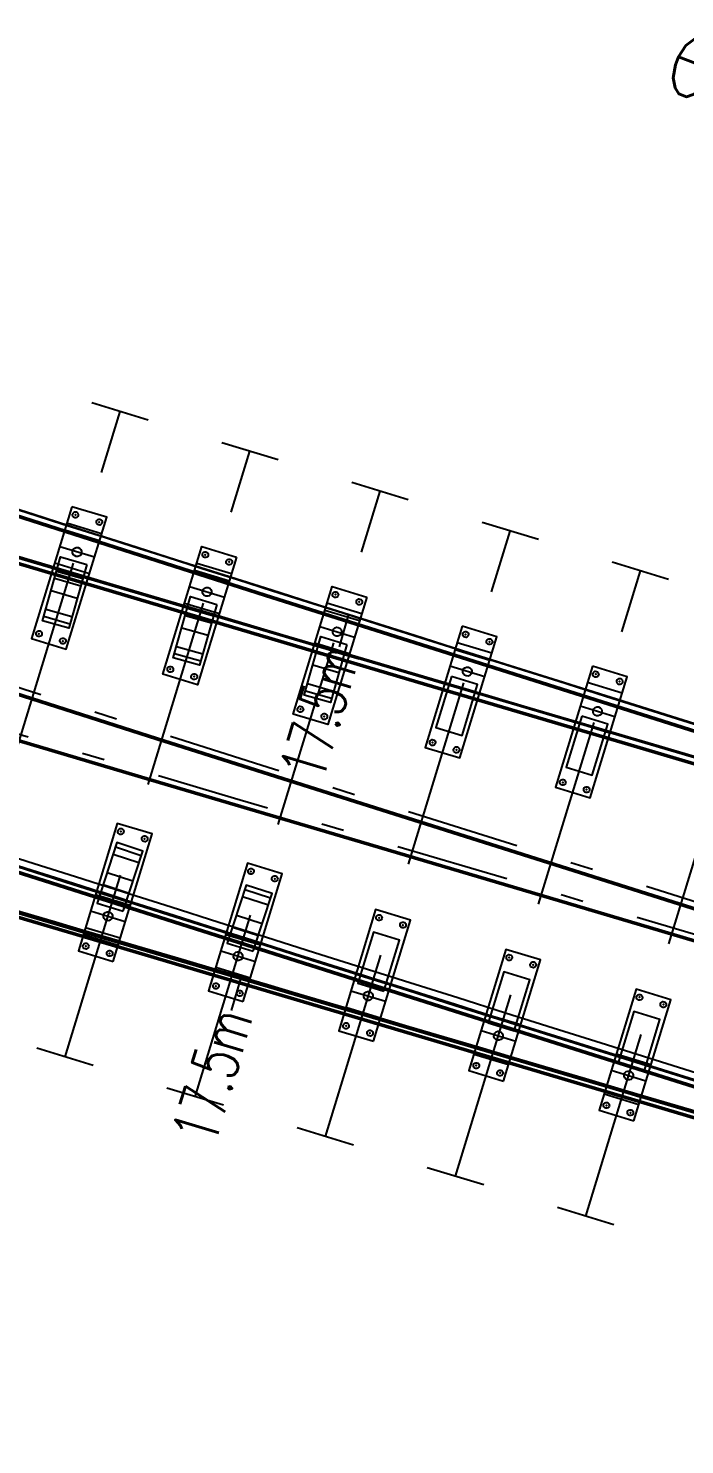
# Model space of a CAD drawing. Header units: millimetres. Extents: x 2688706 to 2690835, y 1254387 to 1255241.
# Drawn here: x 2689260.33 to 2689263.22, y 1254932.32 to 1254938.57 of the extents above; entities that cross this region are included whole.
import ezdxf
from ezdxf.enums import TextEntityAlignment as Align

# ---------------------------------------------------------------- set-up
doc = ezdxf.new("R2010")
doc.units = ezdxf.units.MM
doc.linetypes.add('STRICHLINIE', pattern=[0.75, 0.5, -0.25])
doc.linetypes.add('STRICHPUNKT', pattern=[1, 0.5, -0.25, 0, -0.25])
for name, color, linetype in [('A-HS-0014-_____', 1, 'STRICHPUNKT'), ('A-N1-0014-_____', 1, 'STRICHPUNKT'), ('BS-TR-B-Gleisstrang-LinieGeometrie', 7, 'Continuous'), ('BS-TR-N-Gleisstrang-LinieGeometrie', 7, 'Continuous'), ('G-EM-0014-_____', 1, 'Continuous'), ('H-HS-0014-_____', 7, 'Continuous'), ('H-N1-0014-_____', 7, 'Continuous'), ('K-DD-0014-_____', 1, 'Continuous'), ('K-HS-0014-_____', 1, 'Continuous'), ('K-N1-0014-_____', 1, 'Continuous'), ('L-HS-0014-_____', 4, 'Continuous'), ('L-N1-0014-_____', 3, 'Continuous'), ('P-OF-0014-_____', 7, 'Continuous'), ('S-OF-0014-_____', 7, 'STRICHLINIE'), ('T-DD-0014-_____', 7, 'Continuous'), ('T-EM-0014-_____', 1, 'Continuous')]:
    doc.layers.add(name, color=color, linetype=linetype)
doc.layers.add('P-PT', color=7, linetype='Continuous', plot=False)
doc.styles.add('R6', font='simplex.shx', dxfattribs={"width": 0.6})
doc.styles.add('R7', font='simplex.shx', dxfattribs={"width": 0.7})

# ---------------------------------------------------------------- blocks, each defined once
blk = doc.blocks.new('WeiVlpSchwelleL')
at = {"color": 7}
for p, q in [((-0.4999999999999905, -0.1300000000000073), (-0.4999999999999832, 0.1299999999999694)), ((0.5000000000000135, -0.130000000000005), (0.5000000000000135, 0.1299999999999717))]:
    blk.add_line(p, q, dxfattribs=at)
at = {"color": 0, "linetype": 'ByBlock', "lineweight": -2}
blk.add_line((-0.4999999999999868, -1.183033536314004e-14), (0.5000000000000118, 4.669396854307774e-15), dxfattribs=at)
at = {"style": 'R6', "width": 0.6}
blk.add_attdef('LAENGE', text='', height=0.25, rotation=89.99999999999999, dxfattribs=at).set_placement((-1.229737067022953, 0.007106245459261308, 6e-06), align=Align.MIDDLE)
at = {"style": 'R6', "width": 0.6, "flags": 1}
for tag, p in [('WVP-SKML', (-5, 0, 2e-06)), ('WVP-SKMR', (3, 0, 2e-06))]:
    blk.add_attdef(tag, text='', height=0.25, rotation=180, dxfattribs=at).set_placement(p, align=Align.MIDDLE_CENTER)
at = {"style": 'R6', "width": 0.6}
blk.add_attdef('BEZEICHNUNG', text='', height=0.25, rotation=180, dxfattribs=at).set_placement((-2.249999999999987, -5.373479439185756e-14, 2), align=Align.MIDDLE_LEFT)
at = {"style": 'R6', "width": 0.6, "flags": 1}
blk.add_attdef('VERSCHIEBUNG', text='', height=0.25, rotation=180, dxfattribs=at).set_placement((-1.470197398034461, -5.373479439185758e-14, 2), align=Align.MIDDLE_LEFT)
for tag, p in [('VERKLINKS', (-0.8749999999999833, -5.426408495180606e-14, 2e-06)), ('VERKRECHTS', (0.8611075787621026, -8.736039560677224e-05, 2e-06))]:
    blk.add_attdef(tag, text='', height=0.25, rotation=180, dxfattribs=at).set_placement(p, align=Align.MIDDLE)
at = {"color": 1, "extrusion": (-1, -6.123233995736769e-17, 1.224646799147353e-16), "style": 'R6', "width": 0.6, "flags": 8}
blk.add_attdef('WVP-ANL', text='', height=0.25, rotation=270, dxfattribs=at).set_placement((1.179971919316135e-14, -7.187955122291877e-15, 0.4999999999999868), align=Align.MIDDLE)
at = {"color": 1, "extrusion": (1, -1.608122649676636e-16, 1.224646799147353e-16), "style": 'R6', "width": 0.6, "flags": 8}
blk.add_attdef('WVP-ANR', text='', height=0.25, rotation=270, dxfattribs=at).set_placement((-1.65451836612779e-14, -4.265120563609635e-14, 0.50000000000001), align=Align.MIDDLE)
blk = doc.blocks.new('pla_RpgB6000')
at = {"color": 0, "linetype": 'ByBlock', "lineweight": -2}
for points in [[(-0.1850000000000005, -0.07999999999999982), (0.3749999999999997, -0.07999999999999989), (0.3749999999999997, 0.08000000000000011), (-0.1850000000000004, 0.08000000000000018)], [(0.04099999999999909, -0.05999999999999978), (0.2769999999999991, -0.05999999999999978), (0.2769999999999991, 0.06000000000000022), (0.04099999999999909, 0.06000000000000022)]]:
    blk.add_lwpolyline(points, close=True, dxfattribs=at)
for points in [[(-0.1090000000000009, 0.0800000000000002), (-0.1090000000000009, -0.07999999999999974)], [(-0.0760000000000001, 0.08000000000000017), (-0.07600000000000012, -0.07999999999999984)]]:
    blk.add_lwpolyline(points, dxfattribs=at)
at = {"color": 1, "linetype": 'ByBlock', "lineweight": -2}
blk.add_lwpolyline([(1.221245327087673e-15, 0.08000000000000017), (1.165734175856414e-15, -0.07999999999999985)], dxfattribs=at)
at = {"color": 2, "linetype": 'ByBlock', "lineweight": -2}
blk.add_lwpolyline([(0.07600000000000005, 0.08000000000000013), (0.076, -0.07999999999999982)], dxfattribs=at)
at = {"color": 0, "linetype": 'ByBlock', "lineweight": -2}
for centre in [(-0.1550000000000004, 0.05500000000000022), (0.3449999999999996, 0.05499999999999999), (-0.1550000000000003, -0.05499999999999976), (0.3449999999999996, -0.05500000000000005)]:
    blk.add_circle(centre, 0.013, dxfattribs=at)
at = {"color": 1, "linetype": 'ByBlock', "lineweight": -2}
blk.add_circle((0, 0), 0.02, dxfattribs=at)
at = {"layer": 'P-PT', "color": 0, "linetype": 'ByBlock', "lineweight": -2}
for p in [(-0.1550000000000004, 0.05500000000000022), (0.3449999999999996, 0.05499999999999999), (-0.1550000000000003, -0.05499999999999976), (0.3449999999999995, -0.05500000000000005)]:
    blk.add_point(p, dxfattribs=at)
at = {"style": 'R7', "width": 0.7}
blk.add_attdef('WVP-PLNR', text='', height=0.2, dxfattribs=at).set_placement((0, 0), align=Align.MIDDLE_LEFT)
at = {"color": 0, "linetype": 'ByBlock', "lineweight": -2, "style": 'R7', "width": 0.7}
blk.add_attdef('WVP-PBEZ', text='', height=0.025, rotation=269.9999999999999, dxfattribs=at).set_placement((-0.09200000000000011, 1.734723475976807e-16), align=Align.MIDDLE_CENTER)
at = {"style": 'R7', "width": 0.7, "flags": 1}
for tag, p in [('WVP-PLFK', (0.5366666666666617, -0.2000000000000028)), ('WVP-PLSP', (0.5433333333333366, -0.4000000000000057)), ('WVP-PLDI', (0.5, -0.5999999999999943))]:
    blk.add_attdef(tag, text='', height=0.2, dxfattribs=at).set_placement(p, align=Align.MIDDLE)
blk = doc.blocks.new('pla_RpgB6036L')
at = {"color": 0, "linetype": 'ByBlock', "lineweight": -2}
for points in [[(-0.1850000000000005, -0.07999999999999982), (0.4049999999999996, -0.0799999999999999), (0.4049999999999996, 0.0800000000000003), (-0.1850000000000004, 0.08000000000000018)], [(0.04099999999999926, -0.05757848644358038), (0.3085606134576516, -0.0625952478429474), (0.3108102180079383, 0.05738366396811756), (0.04099999999999915, 0.06244260545193681)]]:
    blk.add_lwpolyline(points, close=True, dxfattribs=at)
for points in [[(-0.1090000000000009, 0.0800000000000002), (-0.1090000000000009, -0.07999999999999974)], [(-0.0760000000000001, 0.08000000000000017), (-0.07600000000000012, -0.07999999999999984)]]:
    blk.add_lwpolyline(points, dxfattribs=at)
at = {"color": 1, "linetype": 'ByBlock', "lineweight": -2}
for points in [[(1.221245327087673e-15, 0.08000000000000017), (1.165734175856414e-15, -0.07999999999999985)], [(0.1718346451601208, 0.05998945590553267), (0.1695850406098345, -0.05998945590553232)]]:
    blk.add_lwpolyline(points, dxfattribs=at)
at = {"color": 2, "linetype": 'ByBlock', "lineweight": -2}
for points in [[(0.07600000000000005, 0.08000000000000013), (0.076, -0.07999999999999982)], [(0.2578195319580507, 0.05837723931116083), (0.2555699274077645, -0.06160167249990416)]]:
    blk.add_lwpolyline(points, dxfattribs=at)
at = {"flags": 128}
for points in [[(0.08285028556691461, 0.06165791261366216), (0.08060068101662796, -0.05832099919740286)], [(0.1158444863149575, 0.06103927136233334), (0.1135948817646706, -0.05893964044873166)], [(0.2908137327060938, 0.05775859805983202), (0.2885641281558072, -0.06222031375123298)]]:
    blk.add_lwpolyline(points, dxfattribs=at)
at = {"color": 0, "linetype": 'ByBlock', "lineweight": -2}
for centre in [(-0.1550000000000004, 0.05500000000000022), (0.3749999999999997, 0.0550000000000001), (-0.1550000000000003, -0.05499999999999976), (0.3749999999999997, -0.05499999999999994)]:
    blk.add_circle(centre, 0.013, dxfattribs=at)
at = {"color": 1, "linetype": 'ByBlock', "lineweight": -2}
blk.add_circle((0, 0), 0.02, dxfattribs=at)
at = {"layer": 'P-PT', "color": 0, "linetype": 'ByBlock', "lineweight": -2}
for p in [(-0.1550000000000004, 0.05500000000000022), (0.3749999999999997, 0.0550000000000001), (-0.1550000000000003, -0.05499999999999976), (0.3749999999999997, -0.05499999999999994)]:
    blk.add_point(p, dxfattribs=at)
at = {"style": 'R7', "width": 0.7}
blk.add_attdef('WVP-PLNR', text='', height=0.2, dxfattribs=at).set_placement((0, 0), align=Align.MIDDLE_LEFT)
at = {"color": 0, "linetype": 'ByBlock', "lineweight": -2, "style": 'R7', "width": 0.7}
blk.add_attdef('WVP-PBEZ', text='', height=0.025, rotation=269.9999999999999, dxfattribs=at).set_placement((-0.09200000000000011, 1.734723475976807e-16), align=Align.MIDDLE_CENTER)
at = {"style": 'R7', "width": 0.7, "flags": 1}
for tag, p in [('WVP-PLFK', (0.5366666666666617, -0.2000000000000028)), ('WVP-PLSP', (0.5433333333333366, -0.4000000000000057)), ('WVP-PLDI', (0.5, -0.5999999999999943))]:
    blk.add_attdef(tag, text='', height=0.2, dxfattribs=at).set_placement(p, align=Align.MIDDLE)
blk = doc.blocks.new('pla_RpgB6036R')
at = {"color": 0, "linetype": 'ByBlock', "lineweight": -2}
for points in [[(-0.1850000000000004, 0.08), (0.4049999999999997, 0.0799999999999995), (0.4049999999999996, -0.0800000000000007), (-0.1850000000000005, -0.08)], [(0.04099999999999931, 0.05757848644358034), (0.3085606134576516, 0.0625952478429471), (0.3108102180079383, -0.05738366396811787), (0.04099999999999909, -0.06244260545193685)]]:
    blk.add_lwpolyline(points, close=True, dxfattribs=at)
for points in [[(-0.109000000000001, -0.08000000000000008), (-0.1090000000000008, 0.07999999999999985)], [(-0.07600000000000018, -0.08000000000000008), (-0.07600000000000004, 0.07999999999999992)]]:
    blk.add_lwpolyline(points, dxfattribs=at)
at = {"color": 1, "linetype": 'ByBlock', "lineweight": -2}
for points in [[(1.140393879118484e-15, -0.08000000000000017), (1.246585623825602e-15, 0.07999999999999985)], [(0.1718346451601208, -0.05998945590553267), (0.1695850406098345, 0.05998945590553232)]]:
    blk.add_lwpolyline(points, dxfattribs=at)
at = {"color": 2, "linetype": 'ByBlock', "lineweight": -2}
for points in [[(0.07599999999999997, -0.08000000000000021), (0.07600000000000008, 0.07999999999999974)], [(0.2578195319580507, -0.05837723931116083), (0.2555699274077645, 0.06160167249990416)]]:
    blk.add_lwpolyline(points, dxfattribs=at)
at = {"flags": 128}
for points in [[(0.08285028556691461, -0.06165791261366216), (0.08060068101662796, 0.05832099919740286)], [(0.1158444863149575, -0.06103927136233334), (0.1135948817646706, 0.05893964044873166)], [(0.2908137327060938, -0.05775859805983202), (0.2885641281558072, 0.06222031375123298)]]:
    blk.add_lwpolyline(points, dxfattribs=at)
at = {"color": 0, "linetype": 'ByBlock', "lineweight": -2}
for centre in [(-0.1550000000000003, 0.05499999999999992), (0.3749999999999998, 0.05499999999999956), (-0.1550000000000005, -0.05500000000000006), (0.3749999999999997, -0.05500000000000049)]:
    blk.add_circle(centre, 0.013, dxfattribs=at)
at = {"color": 1, "linetype": 'ByBlock', "lineweight": -2}
blk.add_circle((0, 0), 0.02, dxfattribs=at)
at = {"layer": 'P-PT', "color": 0, "linetype": 'ByBlock', "lineweight": -2}
for p in [(-0.1550000000000003, 0.05499999999999992), (0.3749999999999997, 0.05499999999999956), (-0.1550000000000005, -0.05500000000000006), (0.3749999999999997, -0.05500000000000049)]:
    blk.add_point(p, dxfattribs=at)
at = {"style": 'R7', "width": 0.7}
blk.add_attdef('WVP-PLNR', text='', height=0.2, dxfattribs=at).set_placement((0, 0), align=Align.MIDDLE_LEFT)
at = {"color": 0, "linetype": 'ByBlock', "lineweight": -2, "style": 'R7', "width": 0.7}
blk.add_attdef('WVP-PBEZ', text='', height=0.025, rotation=269.9999999999998, dxfattribs=at).set_placement((-0.09200000000000011, -8.049318243311343e-17), align=Align.MIDDLE_CENTER)
at = {"style": 'R7', "width": 0.7, "flags": 1}
for tag, p in [('WVP-PLFK', (0.5366666666666617, -0.2000000000000028)), ('WVP-PLSP', (0.5433333333333366, -0.4000000000000057)), ('WVP-PLDI', (0.5, -0.5999999999999943))]:
    blk.add_attdef(tag, text='', height=0.2, dxfattribs=at).set_placement(p, align=Align.MIDDLE)
blk = doc.blocks.new('pla_RpgB6037L')
at = {"color": 0, "linetype": 'ByBlock', "lineweight": -2}
for points in [[(-0.1850000000000005, -0.07999999999999982), (0.4049999999999996, -0.0799999999999999), (0.4049999999999996, 0.0800000000000003), (-0.1850000000000004, 0.08000000000000018)], [(0.04103953035760127, -0.05717856537214155), (0.3204836471197208, -0.06276744782205945), (0.3228831673128875, 0.05720855937455704), (0.04103953040683583, 0.06284543222833827)]]:
    blk.add_lwpolyline(points, close=True, dxfattribs=at)
for points in [[(-0.1090000000000009, 0.0800000000000002), (-0.1090000000000009, -0.07999999999999974)], [(-0.0760000000000001, 0.08000000000000017), (-0.07600000000000012, -0.07999999999999984)]]:
    blk.add_lwpolyline(points, dxfattribs=at)
at = {"color": 1, "linetype": 'ByBlock', "lineweight": -2}
for points in [[(1.221245327087673e-15, 0.08000000000000017), (1.165734175856414e-15, -0.07999999999999985)], [(0.1839109589768065, 0.0599880035983088), (0.1815114387836395, -0.0599880035983077)]]:
    blk.add_lwpolyline(points, dxfattribs=at)
at = {"color": 2, "linetype": 'ByBlock', "lineweight": -2}
for points in [[(0.07600000000000005, 0.08000000000000013), (0.076, -0.07999999999999982)], [(0.2698937641343817, 0.05826834745987243), (0.2674942439412147, -0.06170765973674407)]]:
    blk.add_lwpolyline(points, dxfattribs=at)
at = {"flags": 128}
for points in [[(0.094928753639316, 0.06176764774157415), (0.09252923344614875, -0.05820835945504234)], [(0.1279221556183855, 0.06110777968845325), (0.1255226354252185, -0.05886822750816324)], [(0.3028871661134514, 0.05760847940675155), (0.3004876459202842, -0.06236752778986498)]]:
    blk.add_lwpolyline(points, dxfattribs=at)
at = {"color": 0, "linetype": 'ByBlock', "lineweight": -2}
for centre in [(-0.1550000000000004, 0.05500000000000022), (0.3749999999999997, 0.0550000000000001), (-0.1550000000000003, -0.05499999999999976), (0.3749999999999997, -0.05499999999999994)]:
    blk.add_circle(centre, 0.013, dxfattribs=at)
at = {"color": 1, "linetype": 'ByBlock', "lineweight": -2}
blk.add_circle((0, 0), 0.02, dxfattribs=at)
at = {"layer": 'P-PT', "color": 0, "linetype": 'ByBlock', "lineweight": -2}
for p in [(-0.1550000000000004, 0.05500000000000022), (0.3749999999999997, 0.0550000000000001), (-0.1550000000000003, -0.05499999999999976), (0.3749999999999997, -0.05499999999999994)]:
    blk.add_point(p, dxfattribs=at)
at = {"style": 'R7', "width": 0.7}
blk.add_attdef('WVP-PLNR', text='', height=0.2, dxfattribs=at).set_placement((0, 0), align=Align.MIDDLE_LEFT)
at = {"color": 0, "linetype": 'ByBlock', "lineweight": -2, "style": 'R7', "width": 0.7}
blk.add_attdef('WVP-PBEZ', text='', height=0.025, rotation=269.9999999999999, dxfattribs=at).set_placement((-0.09200000000000011, 1.734723475976807e-16), align=Align.MIDDLE_CENTER)
at = {"style": 'R7', "width": 0.7, "flags": 1}
for tag, p in [('WVP-PLFK', (0.5366666666666617, -0.2000000000000028)), ('WVP-PLSP', (0.5433333333333366, -0.4000000000000057)), ('WVP-PLDI', (0.5, -0.5999999999999943))]:
    blk.add_attdef(tag, text='', height=0.2, dxfattribs=at).set_placement(p, align=Align.MIDDLE)
blk = doc.blocks.new('pla_RpgB6037R')
at = {"color": 0, "linetype": 'ByBlock', "lineweight": -2}
for points in [[(-0.1850000000000004, 0.08), (0.4049999999999997, 0.0799999999999995), (0.4049999999999996, -0.0800000000000007), (-0.1850000000000005, -0.08)], [(0.04103953035760133, 0.05717856537214151), (0.3204836471197209, 0.06276744782205913), (0.3228831673128875, -0.05720855937455737), (0.04103953040683577, -0.06284543222833831)]]:
    blk.add_lwpolyline(points, close=True, dxfattribs=at)
for points in [[(-0.109000000000001, -0.08000000000000008), (-0.1090000000000008, 0.07999999999999985)], [(-0.07600000000000018, -0.08000000000000008), (-0.07600000000000004, 0.07999999999999992)]]:
    blk.add_lwpolyline(points, dxfattribs=at)
at = {"color": 1, "linetype": 'ByBlock', "lineweight": -2}
for points in [[(1.140393879118484e-15, -0.08000000000000017), (1.246585623825602e-15, 0.07999999999999985)], [(0.1839109589768065, -0.0599880035983088), (0.1815114387836395, 0.0599880035983077)]]:
    blk.add_lwpolyline(points, dxfattribs=at)
at = {"color": 2, "linetype": 'ByBlock', "lineweight": -2}
for points in [[(0.07599999999999997, -0.08000000000000021), (0.07600000000000008, 0.07999999999999974)], [(0.2698937641343817, -0.05826834745987243), (0.2674942439412147, 0.06170765973674407)]]:
    blk.add_lwpolyline(points, dxfattribs=at)
at = {"flags": 128}
for points in [[(0.094928753639316, -0.06176764774157415), (0.09252923344614875, 0.05820835945504234)], [(0.1279221556183855, -0.06110777968845325), (0.1255226354252185, 0.05886822750816324)], [(0.3028871661134514, -0.05760847940675155), (0.3004876459202842, 0.06236752778986498)]]:
    blk.add_lwpolyline(points, dxfattribs=at)
at = {"color": 0, "linetype": 'ByBlock', "lineweight": -2}
for centre in [(-0.1550000000000003, 0.05499999999999992), (0.3749999999999998, 0.05499999999999956), (-0.1550000000000005, -0.05500000000000006), (0.3749999999999997, -0.05500000000000049)]:
    blk.add_circle(centre, 0.013, dxfattribs=at)
at = {"color": 1, "linetype": 'ByBlock', "lineweight": -2}
blk.add_circle((0, 0), 0.02, dxfattribs=at)
at = {"layer": 'P-PT', "color": 0, "linetype": 'ByBlock', "lineweight": -2}
for p in [(-0.1550000000000003, 0.05499999999999992), (0.3749999999999997, 0.05499999999999956), (-0.1550000000000005, -0.05500000000000006), (0.3749999999999997, -0.05500000000000049)]:
    blk.add_point(p, dxfattribs=at)
at = {"style": 'R7', "width": 0.7}
blk.add_attdef('WVP-PLNR', text='', height=0.2, dxfattribs=at).set_placement((0, 0), align=Align.MIDDLE_LEFT)
at = {"color": 0, "linetype": 'ByBlock', "lineweight": -2, "style": 'R7', "width": 0.7}
blk.add_attdef('WVP-PBEZ', text='', height=0.025, rotation=269.9999999999998, dxfattribs=at).set_placement((-0.09200000000000011, -8.049318243311343e-17), align=Align.MIDDLE_CENTER)
at = {"style": 'R7', "width": 0.7, "flags": 1}
for tag, p in [('WVP-PLFK', (0.5366666666666617, -0.2000000000000028)), ('WVP-PLSP', (0.5433333333333366, -0.4000000000000057)), ('WVP-PLDI', (0.5, -0.5999999999999943))]:
    blk.add_attdef(tag, text='', height=0.2, dxfattribs=at).set_placement(p, align=Align.MIDDLE)
blk = doc.blocks.new('pla_RpgB6038R')
at = {"color": 0, "linetype": 'ByBlock', "lineweight": -2}
for points in [[(-0.1850000000000005, -0.07999999999999982), (0.4249999999999997, -0.07999999999999985), (0.4249999999999997, 0.08000000000000035), (-0.1850000000000004, 0.08000000000000018)], [(0.04095716229801394, 0.05683641250608323), (0.3326951176023642, 0.06285350772195902), (0.3351695913032043, -0.05712097698168062), (0.04103214630478097, -0.06318756167157313)]]:
    blk.add_lwpolyline(points, close=True, dxfattribs=at)
for points in [[(-0.1090000000000009, 0.0800000000000002), (-0.1090000000000009, -0.07999999999999974)], [(-0.0760000000000001, 0.08000000000000017), (-0.07600000000000012, -0.07999999999999984)]]:
    blk.add_lwpolyline(points, dxfattribs=at)
at = {"color": 1, "linetype": 'ByBlock', "lineweight": -2}
for points in [[(1.221245327087673e-15, 0.08000000000000017), (1.165734175856414e-15, -0.07999999999999985)], [(0.1971989338940186, -0.05996662173764644), (0.1947244601931787, 0.06000786296599309)]]:
    blk.add_lwpolyline(points, dxfattribs=at)
at = {"color": 2, "linetype": 'ByBlock', "lineweight": -2}
for points in [[(0.07600000000000005, 0.08000000000000013), (0.076, -0.07999999999999982)], [(0.2821808605590966, -0.05821386953288488), (0.2797063868582568, 0.06176061517075465)]]:
    blk.add_lwpolyline(points, dxfattribs=at)
at = {"flags": 128}
for points in [[(0.3151738438525976, -0.05753338926515406), (0.3126993701517577, 0.06244109543848569)], [(0.1072180703662889, -0.06182247701327637), (0.104743596665449, 0.05815200769036316)], [(0.1402110536783346, -0.06114199674516296), (0.137736579954344, 0.05883248795799911)]]:
    blk.add_lwpolyline(points, dxfattribs=at)
at = {"color": 0, "linetype": 'ByBlock', "lineweight": -2}
for centre in [(-0.1550000000000004, 0.05500000000000022), (0.3949999999999997, 0.05500000000000016), (-0.1550000000000003, -0.05499999999999976), (0.3949999999999997, -0.05499999999999988)]:
    blk.add_circle(centre, 0.013, dxfattribs=at)
at = {"color": 1, "linetype": 'ByBlock', "lineweight": -2}
blk.add_circle((0, 0), 0.02, dxfattribs=at)
at = {"layer": 'P-PT', "color": 0, "linetype": 'ByBlock', "lineweight": -2}
for p in [(-0.1550000000000004, 0.05500000000000022), (0.3949999999999997, 0.05500000000000016), (-0.1550000000000003, -0.05499999999999976), (0.3949999999999997, -0.05499999999999988)]:
    blk.add_point(p, dxfattribs=at)
at = {"style": 'R7', "width": 0.7}
blk.add_attdef('WVP-PLNR', text='', height=0.2, dxfattribs=at).set_placement((0, 0), align=Align.MIDDLE_LEFT)
at = {"color": 0, "linetype": 'ByBlock', "lineweight": -2, "style": 'R7', "width": 0.7}
blk.add_attdef('WVP-PBEZ', text='', height=0.025, rotation=269.9999999999999, dxfattribs=at).set_placement((-0.09200000000000011, 1.734723475976807e-16), align=Align.MIDDLE_CENTER)
at = {"style": 'R7', "width": 0.7, "flags": 1}
for tag, p in [('WVP-PLFK', (0.5366666666666617, -0.2000000000000028)), ('WVP-PLSP', (0.5433333333333366, -0.4000000000000057)), ('WVP-PLDI', (0.5, -0.5999999999999943))]:
    blk.add_attdef(tag, text='', height=0.2, dxfattribs=at).set_placement(p, align=Align.MIDDLE)
blk = doc.blocks.new('WeiVlpAbstMarkeL')
blk.add_line((0, 0), (-0.1500000000000004, -1.110223024625157e-16))
at = {"style": 'R7', "width": 0.7}
blk.add_attdef('ATTR', text='', height=0.2, dxfattribs=at).set_placement((-0.1500000000000004, -1.110223024625157e-16), align=Align.MIDDLE_RIGHT)
blk = doc.blocks.new('WvpSwm_7101816274')
at = {"layer": 'T-EM-0014-_____', "style": 'R7', "width": 0.6999999999999998}
for tag, p in [('SWM_BEZ', (-0.370070143800433, 4.484757305436666)), ('SWM_SAP', (-0.3289512389337119, 3.986450938165923))]:
    blk.add_attdef(tag, p, '', height=0.4000000000000001, rotation=184.7172067616752, dxfattribs=at)
blk = doc.blocks.new('Weiche-14')
at = {"layer": 'A-HS-0014-_____', "flags": 128}
blk.add_lwpolyline([(421.08543, 16.34465, -0.0162866445366345), (364.68931, 13.51426)], format="xyb", dxfattribs=at)
at = {"layer": 'A-N1-0014-_____', "flags": 128}
blk.add_lwpolyline([(421.08543, 16.34465, -0.0005004820583355327), (373.9069, 12.48086, -0.002643607657813), (364.76497, 11.79032)], format="xyb", dxfattribs=at)
at = {"layer": 'H-HS-0014-_____', "flags": 128}
for points in [[(421.0234637121023, 17.09208573580884, -0.01628664453663441), (364.6761292868455, 14.26414417025615, -0.01628664453663441)], [(421.1473962878964, 15.59721426419105, -0.01628664453663442), (364.7024907131539, 12.76437582974381, -0.01628664453663442)]]:
    blk.add_lwpolyline(points, format="xyb", dxfattribs=at)
at = {"layer": 'H-N1-0014-_____', "flags": 128}
for points in [[(421.0234638609347, 17.09208574814693, -0.000500482058335468), (373.8464302967145, 13.2284183020638, -0.002643607657813163), (364.7124342324677, 12.53847773278756, -0.002643607657813163)], [(421.1473961390559, 15.59721425185126, -0.0005004820583354682), (373.9673697032883, 11.73330169793553, -0.002643607657813146), (364.8175057675321, 11.04216226721246, -0.002643607657813146)]]:
    blk.add_lwpolyline(points, format="xyb", dxfattribs=at)
at = {"layer": 'K-DD-0014-_____'}
for p, q in [((421.0231745360921, 17.09557376924272), (347.9175793983597, 11.03473563358954)), ((421.1476853143713, 15.59372621836155), (400.4287675304497, 13.87601901964891))]:
    blk.add_line(p, q, dxfattribs=at)
at = {"layer": 'K-HS-0014-_____', "flags": 128}
for points in [[(364.6760677768507, 14.26764362971733, 0.01628664453663441), (421.0231745360921, 17.09557376924272, 0.01628664453663441)], [(364.7019195489165, 12.79687081045495, 0.01628664453663441), (421.1447110820867, 15.62960314607608, 0.01628664453663441)], [(364.7025522231486, 12.76087637028263, 0.01628664453663441), (421.1476854639066, 15.59372623075717, 0.01628664453663441)]]:
    blk.add_lwpolyline(points, format="xyb", dxfattribs=at)
at = {"layer": 'K-N1-0014-_____', "flags": 128}
for points in [[(421.0231746856191, 17.09557378163663, -0.000500482058335466), (373.8461481047659, 13.23190690747288, -0.00264360765781314), (364.7121890655525, 12.54196913554051, -0.00264360765781314)], [(421.1476853143713, 15.59372621836155, -0.0005004820583354675), (373.9676518952369, 11.72981309252646, -0.002643607657813155), (364.8177509344472, 11.03867086445939, -0.002643607657813155)]]:
    blk.add_lwpolyline(points, format="xyb", dxfattribs=at)
at = {"layer": 'L-HS-0014-_____', "flags": 128}
for points in [[(421.0234637121023, 17.09208573580884, -0.005994877477405406), (400.3038915662675, 15.62421670664393, -0.005994877477405406)], [(421.1473962878964, 15.59721426419105, -0.005987783753766868), (400.4165250409098, 14.12824917115078, -0.005987783753766868)]]:
    blk.add_lwpolyline(points, format="xyb", dxfattribs=at)
at = {"layer": 'L-N1-0014-_____', "flags": 128}
for points in [[(421.0234638609347, 17.09208574814693, -0.0002197390082260926), (400.3111163386992, 15.38409402884256, -0.0002197390082260926)], [(421.1473961390559, 15.59721425185126, -0.0002198027609466917), (400.4277247587646, 13.88862124883935, -0.0002198027609466917)]]:
    blk.add_lwpolyline(points, format="xyb", dxfattribs=at)
at = {"layer": 'G-EM-0014-_____'}
ref = blk.add_blockref('WvpSwm_7101816274', (419.6426422610814, 17.5290311490759), dxfattribs=at)
ref.add_attrib('SWM_BEZ', 'el.Heizung EW VI-900-Be-CKA12 (QC rechts/droite)', (404, 18.5), dxfattribs={"layer": 'T-EM-0014-_____', "height": 0.4000000000000001, "style": 'R7', "width": 0.6999999999999998})
at = {"layer": 'P-OF-0014-_____'}
for name, p, rotation in [('pla_RpgB6000', (404.7469869584161, 15.82269587876995), 274.2190557610256), ('pla_RpgB6036R', (403.5502106954239, 15.73567114969274), 274.2182404449903), ('pla_RpgB6000', (404.1486047271593, 15.77907595217073), 274.2187225239468), ('pla_RpgB6037R', (402.9518050904719, 15.69248148708868), 274.2176031321895), ('pla_RpgB6038R', (402.3543281874634, 15.64957371852944), 274.183004878583), ('pla_RpgB6000', (405.4557211984538, 14.37053896227655), 94.2192469450121), ('pla_RpgB6000', (404.8573463558305, 14.32669884806979), 94.21905576102587), ('pla_RpgB6036L', (403.6605495773107, 14.23966207567916), 94.21824044499354), ('pla_RpgB6000', (404.2589557971876, 14.28307321672373), 94.21872252394914), ('pla_RpgB6037L', (403.0621277561859, 14.19646543282822), 94.21760313219022)]:
    blk.add_blockref(name, p, dxfattribs=dict(at, rotation=rotation))
at = {"layer": 'S-OF-0014-_____', "xscale": 2.8}
for p, rotation in [((405.4005390186202, 15.11853709305655), 94.21924694501008), ((404.203779723432, 15.03108188803378), 94.2187225239513), ((404.8021663141273, 15.07470201296462), 94.2190557610281), ((403.6053793903503, 14.98767672741684), 94.21824044499213), ((402.4090371394237, 14.90154186586625), 94.18300487858288), ((403.0069654587381, 14.94448654016531), 94.21760313219096)]:
    blk.add_blockref('WeiVlpSchwelleL', p, dxfattribs=dict(at, rotation=rotation))
at = {"layer": 'T-DD-0014-_____', "rotation": 94.739283}
for p in [(403.5695892252227, 15.82595010521072), (403.7069844199821, 14.15430330115123)]:
    blk.add_blockref('WeiVlpAbstMarkeL', p, dxfattribs=at).add_auto_attribs({'ATTR': '17.5m'})

msp = doc.modelspace()

# ---------------------------------------------------------------- linework, layer by layer
at = {"layer": 'BS-TR-B-Gleisstrang-LinieGeometrie', "lineweight": 50}
for points in [[(2689252.2642495, 1254938.23636254, 454.070429910734), (2689253.2220811, 1254937.92084703, 454.07751975751), (2689254.18027905, 1254937.60644585, 454.084609604285), (2689255.13884205, 1254937.29315942, 454.091699451061), (2689256.0977688, 1254936.98098816, 454.098789297836), (2689257.05705801, 1254936.66993249, 454.1058791446119), (2689258.01670838, 1254936.35999285, 454.112968991387), (2689258.97671861, 1254936.05116964, 454.120058838163), (2689259.9370874, 1254935.74346329, 454.127148684938), (2689260.89781345, 1254935.4368742, 454.134238531714), (2689261.85889546, 1254935.1314028, 454.141328378489), (2689262.82033214, 1254934.82704951, 454.1484182252649), (2689263.78212218, 1254934.52381472, 454.15550807204), (2689264.74426427, 1254934.22169885, 454.162597918816), (2689265.70675713, 1254933.92070231, 454.169687765591), (2689266.66959944, 1254933.62082551, 454.176777612366), (2689267.6327899, 1254933.32206885, 454.183867459142), (2689268.59632722, 1254933.02443274, 454.190957305917), (2689269.56021008, 1254932.72791758, 454.1980471526931), (2689270.52443719, 1254932.43252376, 454.205136999468)], [(2689270.52467133, 1254932.39522779, 454.208100168109), (2689269.55900502, 1254932.68111385, 454.201788065549), (2689268.59335088, 1254932.96704104, 454.195566323895), (2689267.62770893, 1254933.25300936, 454.189434942998), (2689266.66207915, 1254933.53901881, 454.1833939227089), (2689265.69646156, 1254933.82506938, 454.177443262883), (2689264.73085615, 1254934.11116108, 454.171582963378), (2689263.76526293, 1254934.39729391, 454.165813024049), (2689262.79968189, 1254934.68346786, 454.160133444759), (2689261.83411305, 1254934.96968294, 454.154544225369), (2689260.86855639, 1254935.25593915, 454.149045365745), (2689259.90301193, 1254935.54223647, 454.143636865755), (2689258.93747966, 1254935.82857493, 454.138318725268), (2689257.97195959, 1254936.1149545, 454.133090944155), (2689257.00645172, 1254936.4013752, 454.1279535222901), (2689256.04095605, 1254936.68783702, 454.122906459549), (2689255.07547258, 1254936.97433996, 454.117949755809), (2689254.11000131, 1254937.26088402, 454.113083410952), (2689253.14454225, 1254937.5474692, 454.108307424861), (2689252.17909539, 1254937.83409551, 454.103621797418)]]:
    msp.add_polyline3d(points, dxfattribs=at)
at = {"layer": 'BS-TR-N-Gleisstrang-LinieGeometrie', "color": 1, "lineweight": 50, "true_color": 0xff0000}
for points in [[(2689252.82877661, 1254938.83727373, 454.0130539516661), (2689253.77666966, 1254938.52544475, 454.020075343239), (2689254.72492128, 1254938.21470787, 454.027096734812), (2689255.6735302, 1254937.9050635, 454.034118126385), (2689256.62249518, 1254937.59651204, 454.041139517958), (2689257.57181496, 1254937.28905391, 454.048160909531), (2689258.52148826, 1254936.98268951, 454.055182301104), (2689259.47151384, 1254936.67741924, 454.062203692677), (2689260.42189044, 1254936.37324353, 454.06922508425), (2689261.37261678, 1254936.07016276, 454.076246475823), (2689262.32369162, 1254935.76817734, 454.083267867397), (2689263.27511368, 1254935.46728768, 454.09028925897), (2689264.22688171, 1254935.16749416, 454.097310650543), (2689265.17899444, 1254934.86879719, 454.104332042116), (2689266.13145062, 1254934.57119717, 454.111353433689), (2689267.08424897, 1254934.27469448, 454.118374825262), (2689268.03738823, 1254933.97928953, 454.125396216835), (2689268.99086714, 1254933.68498271, 454.132417608408), (2689269.94468442, 1254933.3917744, 454.139438999981), (2689270.89883883, 1254933.09966499, 454.1464603915541)], [(2689270.73687709, 1254933.11207277, 454.148292111776), (2689269.77124127, 1254933.39794967, 454.141979974166), (2689268.80561764, 1254933.6838677, 454.1357581998), (2689267.84000618, 1254933.96982687, 454.129626788528), (2689266.8744069, 1254934.25582718, 454.1235857402), (2689265.90881981, 1254934.54186862, 454.117635054673), (2689264.94324491, 1254934.82795119, 454.111774731802), (2689263.97768219, 1254935.1140749, 454.106004771444), (2689263.01213167, 1254935.40023974, 454.100325173463), (2689262.04659333, 1254935.68644571, 454.094735937717), (2689261.08106719, 1254935.97269282, 454.089237064076), (2689260.11555325, 1254936.25898105, 454.083828552404), (2689259.1500515, 1254936.54531042, 454.0785104025711), (2689258.18456194, 1254936.83168091, 454.07328261445), (2689257.21908459, 1254937.11809254, 454.068145187913), (2689256.25361945, 1254937.40454529, 454.063098122837), (2689255.2881665, 1254937.69103918, 454.0581414190989), (2689254.32272576, 1254937.97757419, 454.05327507658), (2689253.35729723, 1254938.26415033, 454.048499095162), (2689252.3918809, 1254938.55076759, 454.043813474731)], [(2689252.67186459, 1254937.31477547, 454.135001443376), (2689253.62083424, 1254937.00298778, 454.142017902982), (2689254.57016215, 1254936.69229262, 454.1490343625879), (2689255.51984706, 1254936.3826904, 454.156050822195), (2689256.46988772, 1254936.07418153, 454.163067281801), (2689257.42028285, 1254935.76676643, 454.170083741407), (2689258.37103121, 1254935.46044549, 454.177100201013), (2689259.32213154, 1254935.15521912, 454.184116660619), (2689260.27358257, 1254934.85108773, 454.191133120226), (2689261.22538304, 1254934.54805172, 454.198149579832), (2689262.1775317, 1254934.24611149, 454.205166039438), (2689263.13002728, 1254933.94526744, 454.212182499044), (2689264.08286851, 1254933.64551997, 454.21919895865), (2689265.03605415, 1254933.34686948, 454.226215418256), (2689265.98958291, 1254933.04931637, 454.233231877863), (2689266.94345355, 1254932.75286102, 454.240248337469), (2689267.89766479, 1254932.45750383, 454.247264797075), (2689268.85221538, 1254932.1632452, 454.254281256681), (2689269.80710404, 1254931.8700855, 454.261297716287), (2689270.76232951, 1254931.57802514, 454.268314175894)], [(2689270.3124655, 1254931.67838256, 454.267908224348), (2689269.34676868, 1254931.96427776, 454.261596156827), (2689268.38108404, 1254932.25021409, 454.255374447877), (2689267.41541158, 1254932.53619153, 454.249243097348), (2689266.4497513, 1254932.8222101, 454.24320210509), (2689265.4841032, 1254933.10826979, 454.237251470961), (2689264.51846728, 1254933.39437061, 454.231391194814), (2689263.55284355, 1254933.68051254, 454.225621276508), (2689262.587232, 1254933.96669559, 454.219941715905), (2689261.62163264, 1254934.25291977, 454.214352512866), (2689260.65604547, 1254934.53918506, 454.208853667257), (2689259.69047049, 1254934.82549147, 454.203445178946), (2689258.7249077, 1254935.111839, 454.198127047802), (2689257.75935711, 1254935.39822765, 454.192899273695), (2689256.79381871, 1254935.68465742, 454.187761856501), (2689255.82829252, 1254935.9711283, 454.182714796095), (2689254.86277852, 1254936.2576403, 454.177758092353), (2689253.89727673, 1254936.54419342, 454.172891745161), (2689252.93178714, 1254936.83078765, 454.168115754394)]]:
    msp.add_polyline3d(points, dxfattribs=at)

# ---------------------------------------------------------------- block references
at = {"extrusion": (0.01856783197081398, 0.078322802670633, 0.9967551224838128), "rotation": 172.1538819283246}
msp.add_blockref('Weiche-14', (-2326851.235015703, -1835463.384711666, 148676.4978498291), dxfattribs=at)

doc.saveas('drawing.dxf')
